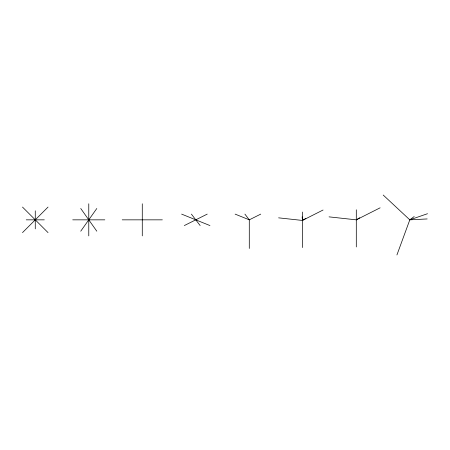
<?xml version="1.0" encoding="UTF-8"?>
<svg xmlns="http://www.w3.org/2000/svg" width="450" height="450" viewBox="0 0 450 450"><rect width="100%" height="100%" fill="white"/><g stroke="black" fill="none" stroke-linecap="round" stroke-linejoin="round"><path stroke-width="0.67" d="M396.928 254.953L409.804 219.842L414.197 216.546M80.747 231.188L96.801 208.491M22.5 232.611L48.038 207.073M305.831 218.385L302.417 220.444L278.606 217.845M329.051 216.866L356.299 219.842L359.713 217.783M323.061 210.021L302.417 220.444L302.164 216.827M356.299 219.842L380.121 207.81M184.331 225.562L207.231 214.116M260.736 214.116L249.289 219.842L235.136 214.116M383.214 195.047L409.804 219.842L427.5 213.711M409.804 219.842L427.168 218.942M26.241 219.842L44.297 219.842M72.72 219.842L104.828 219.842M122.214 219.842L162.343 219.842M181.631 214.116L209.936 225.562M22.5 207.073L48.038 232.611M244.912 214.116L249.289 219.842L249.289 248.462M191.407 214.116L200.154 225.562M80.747 208.491L96.801 231.188M356.299 209.79L356.299 246.954M302.417 212.034L302.417 247.556M142.279 203.788L142.279 235.89M88.774 203.788L88.774 235.89M35.269 210.814L35.269 228.87"/></g></svg>
